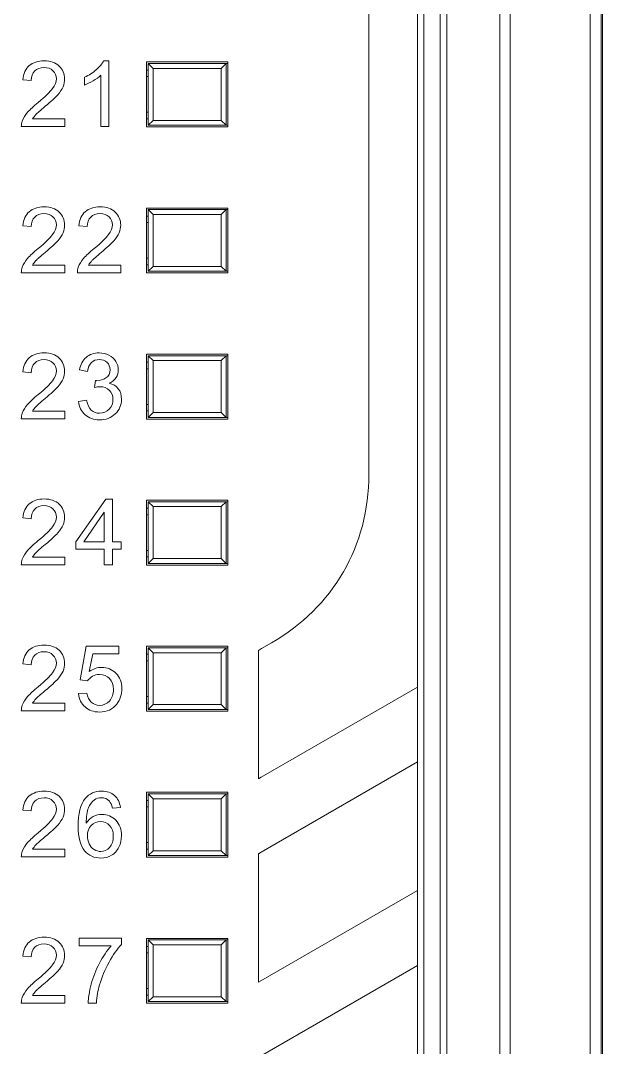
# Model space of a CAD drawing. Header units: millimetres. Extents: x 33157 to 59611, y -29750 to 1750.
# Drawn here: x 53385.3 to 53403.23, y -3985.27 to -3953.63 of the extents above; entities that cross this region are included whole.
import ezdxf

# ---------------------------------------------------------------- set-up
doc = ezdxf.new("R2010")
doc.units = ezdxf.units.MM
doc.layers.get('0').update_dxf_attribs({"lineweight": 18})

msp = doc.modelspace()

# ---------------------------------------------------------------- linework, layer by layer
at = {"lineweight": 9}
for p, q in [((53403.234, -3917.66), (53403.234, -4016.16)), ((53402.855, -3918.324), (53402.855, -4015.496)), ((53403.197, -3918.324), (53403.197, -4015.496)), ((53400.072, -3922.641), (53400.072, -4011.179)), ((53400.388, -3922.641), (53400.388, -4011.179)), ((53397.534, -3922.91), (53397.534, -4010.91)), ((53397.734, -3922.91), (53397.734, -4010.91)), ((53398.234, -3922.91), (53398.234, -4010.91)), ((53398.434, -3922.91), (53398.434, -4010.91)), ((53389.184, -3954.91), (53389.184, -3956.91)), ((53389.234, -3954.96), (53389.234, -3956.86)), ((53391.634, -3954.96), (53391.634, -3956.86)), ((53391.684, -3954.91), (53391.684, -3956.91)), ((53389.384, -3955.11), (53389.384, -3956.71)), ((53391.484, -3955.11), (53391.484, -3956.71)), ((53389.184, -3959.41), (53389.184, -3961.41)), ((53389.234, -3959.46), (53389.234, -3961.36)), ((53391.634, -3959.46), (53391.634, -3961.36)), ((53391.684, -3959.41), (53391.684, -3961.41)), ((53389.384, -3959.61), (53389.384, -3961.21)), ((53391.484, -3959.61), (53391.484, -3961.21)), ((53389.184, -3963.91), (53389.184, -3965.91)), ((53391.684, -3963.91), (53391.684, -3965.91)), ((53389.234, -3963.96), (53389.234, -3965.86)), ((53389.384, -3964.11), (53389.384, -3965.71)), ((53391.484, -3964.11), (53391.484, -3965.71)), ((53391.634, -3963.96), (53391.634, -3965.86)), ((53389.184, -3968.41), (53389.184, -3970.41)), ((53389.234, -3968.46), (53389.234, -3970.36)), ((53389.384, -3968.61), (53389.384, -3970.21)), ((53391.484, -3968.61), (53391.484, -3970.21)), ((53391.634, -3968.46), (53391.634, -3970.36)), ((53391.684, -3968.41), (53391.684, -3970.41)), ((53389.184, -3972.91), (53389.184, -3974.91)), ((53389.234, -3972.96), (53389.234, -3974.86)), ((53391.634, -3972.96), (53391.634, -3974.86)), ((53391.684, -3972.91), (53391.684, -3974.91)), ((53389.384, -3973.11), (53389.384, -3974.71)), ((53391.484, -3973.11), (53391.484, -3974.71)), ((53389.184, -3977.41), (53389.184, -3979.41)), ((53389.234, -3977.46), (53389.234, -3979.36)), ((53391.634, -3977.46), (53391.634, -3979.36)), ((53391.684, -3977.41), (53391.684, -3979.41)), ((53389.384, -3977.61), (53389.384, -3979.21)), ((53391.484, -3977.61), (53391.484, -3979.21)), ((53389.184, -3981.91), (53389.184, -3983.91)), ((53391.684, -3981.91), (53391.684, -3983.91)), ((53389.234, -3981.96), (53389.234, -3983.86)), ((53389.384, -3982.11), (53389.384, -3983.71)), ((53391.484, -3982.11), (53391.484, -3983.71)), ((53391.634, -3981.96), (53391.634, -3983.86))]:
    msp.add_line(p, q, dxfattribs=at)
for points, knots in [([(53396.035, -3922.61), (53396.035, -3922.61), (53397.234, -3922.61), (53397.234, -3922.61), (53397.4, -3922.61), (53397.535, -3922.745), (53397.535, -3922.91), (53397.535, -3922.91), (53397.535, -3974.167), (53397.535, -3974.167), (53397.535, -3974.167), (53392.718, -3976.948), (53392.718, -3976.948), (53392.718, -3976.948), (53392.634, -3976.996), (53392.634, -3976.996), (53392.634, -3976.996), (53392.634, -3973.039), (53392.634, -3973.039), (53392.634, -3973.039), (53392.727, -3972.985), (53392.727, -3972.985), (53392.727, -3972.985), (53393.035, -3972.808), (53393.035, -3972.808), (53394.942, -3971.706), (53396.035, -3969.815), (53396.035, -3967.612), (53396.035, -3967.612), (53396.035, -3922.61), (53396.035, -3922.61)], [0, 0, 0, 0, 141721.022876, 141721.022876, 141721.022876, 283442.045753, 283442.045753, 283442.045753, 425163.068629, 425163.068629, 425163.068629, 566884.091505, 566884.091505, 566884.091505, 708605.114382, 708605.114382, 708605.114382, 850326.137258, 850326.137258, 850326.137258, 992047.160134, 992047.160134, 992047.160134, 1133768.183011, 1133768.183011, 1133768.183011, 1275489.205887, 1275489.205887, 1275489.205887, 1417210.228763, 1417210.228763, 1417210.228763, 1417210.228763]), ([(53386.663, -3956.666), (53386.663, -3956.666), (53386.663, -3956.903), (53386.663, -3956.903), (53386.663, -3956.903), (53385.325, -3956.903), (53385.325, -3956.903), (53385.324, -3956.843), (53385.333, -3956.786), (53385.355, -3956.73), (53385.389, -3956.639), (53385.444, -3956.55), (53385.52, -3956.462), (53385.595, -3956.374), (53385.704, -3956.272), (53385.844, -3956.157), (53386.063, -3955.977), (53386.212, -3955.834), (53386.289, -3955.729), (53386.367, -3955.623), (53386.406, -3955.524), (53386.406, -3955.43), (53386.406, -3955.331), (53386.371, -3955.249), (53386.301, -3955.181), (53386.23, -3955.114), (53386.138, -3955.08), (53386.024, -3955.08), (53385.905, -3955.08), (53385.809, -3955.115), (53385.737, -3955.187), (53385.665, -3955.258), (53385.628, -3955.357), (53385.627, -3955.483), (53385.627, -3955.483), (53385.373, -3955.458), (53385.373, -3955.458), (53385.391, -3955.268), (53385.457, -3955.123), (53385.571, -3955.023), (53385.685, -3954.924), (53385.838, -3954.874), (53386.03, -3954.874), (53386.224, -3954.874), (53386.378, -3954.927), (53386.491, -3955.035), (53386.604, -3955.143), (53386.66, -3955.276), (53386.66, -3955.435), (53386.66, -3955.516), (53386.644, -3955.596), (53386.611, -3955.674), (53386.578, -3955.752), (53386.523, -3955.835), (53386.446, -3955.921), (53386.369, -3956.007), (53386.241, -3956.126), (53386.063, -3956.277), (53385.914, -3956.402), (53385.818, -3956.487), (53385.776, -3956.531), (53385.734, -3956.576), (53385.699, -3956.621), (53385.671, -3956.666), (53385.671, -3956.666), (53386.663, -3956.666), (53386.663, -3956.666)], [0, 0, 0, 0, 137462.571006, 137462.571006, 137462.571006, 274925.142011, 274925.142011, 274925.142011, 412387.713017, 412387.713017, 412387.713017, 549850.284023, 549850.284023, 549850.284023, 687312.855029, 687312.855029, 687312.855029, 824775.426034, 824775.426034, 824775.426034, 962237.99704, 962237.99704, 962237.99704, 1099700.568046, 1099700.568046, 1099700.568046, 1237163.139051, 1237163.139051, 1237163.139051, 1374625.710057, 1374625.710057, 1374625.710057, 1512088.281063, 1512088.281063, 1512088.281063, 1649550.852068, 1649550.852068, 1649550.852068, 1787013.423074, 1787013.423074, 1787013.423074, 1924475.99408, 1924475.99408, 1924475.99408, 2061938.565086, 2061938.565086, 2061938.565086, 2199401.136091, 2199401.136091, 2199401.136091, 2336863.707097, 2336863.707097, 2336863.707097, 2474326.278103, 2474326.278103, 2474326.278103, 2611788.849108, 2611788.849108, 2611788.849108, 2749251.420114, 2749251.420114, 2749251.420114, 2886713.99112, 2886713.99112, 2886713.99112, 3024176.562125, 3024176.562125, 3024176.562125, 3024176.562125]), ([(53388.02, -3956.903), (53388.02, -3956.903), (53387.772, -3956.903), (53387.772, -3956.903), (53387.772, -3956.903), (53387.772, -3955.321), (53387.772, -3955.321), (53387.712, -3955.379), (53387.633, -3955.436), (53387.536, -3955.493), (53387.439, -3955.55), (53387.352, -3955.592), (53387.275, -3955.621), (53387.275, -3955.621), (53387.275, -3955.381), (53387.275, -3955.381), (53387.414, -3955.316), (53387.535, -3955.237), (53387.639, -3955.144), (53387.743, -3955.051), (53387.817, -3954.961), (53387.86, -3954.874), (53387.86, -3954.874), (53388.02, -3954.874), (53388.02, -3954.874), (53388.02, -3954.874), (53388.02, -3956.903), (53388.02, -3956.903)], [0, 0, 0, 0, 142394.348197, 142394.348197, 142394.348197, 284788.696395, 284788.696395, 284788.696395, 427183.044592, 427183.044592, 427183.044592, 569577.392789, 569577.392789, 569577.392789, 711971.740987, 711971.740987, 711971.740987, 854366.089184, 854366.089184, 854366.089184, 996760.437381, 996760.437381, 996760.437381, 1139154.785579, 1139154.785579, 1139154.785579, 1281549.133776, 1281549.133776, 1281549.133776, 1281549.133776]), ([(53386.663, -3961.166), (53386.663, -3961.166), (53386.663, -3961.403), (53386.663, -3961.403), (53386.663, -3961.403), (53385.325, -3961.403), (53385.325, -3961.403), (53385.324, -3961.343), (53385.333, -3961.286), (53385.355, -3961.23), (53385.389, -3961.139), (53385.444, -3961.05), (53385.52, -3960.962), (53385.595, -3960.874), (53385.704, -3960.772), (53385.844, -3960.657), (53386.063, -3960.477), (53386.212, -3960.334), (53386.289, -3960.229), (53386.367, -3960.123), (53386.406, -3960.024), (53386.406, -3959.93), (53386.406, -3959.831), (53386.371, -3959.749), (53386.301, -3959.681), (53386.23, -3959.614), (53386.138, -3959.58), (53386.024, -3959.58), (53385.905, -3959.58), (53385.809, -3959.615), (53385.737, -3959.687), (53385.665, -3959.758), (53385.628, -3959.857), (53385.627, -3959.983), (53385.627, -3959.983), (53385.373, -3959.958), (53385.373, -3959.958), (53385.391, -3959.768), (53385.457, -3959.623), (53385.571, -3959.523), (53385.685, -3959.424), (53385.838, -3959.374), (53386.03, -3959.374), (53386.224, -3959.374), (53386.378, -3959.427), (53386.491, -3959.535), (53386.604, -3959.643), (53386.66, -3959.776), (53386.66, -3959.935), (53386.66, -3960.016), (53386.644, -3960.096), (53386.611, -3960.174), (53386.578, -3960.252), (53386.523, -3960.335), (53386.446, -3960.421), (53386.369, -3960.507), (53386.241, -3960.626), (53386.063, -3960.777), (53385.914, -3960.902), (53385.818, -3960.987), (53385.776, -3961.031), (53385.734, -3961.076), (53385.699, -3961.121), (53385.671, -3961.166), (53385.671, -3961.166), (53386.663, -3961.166), (53386.663, -3961.166)], [0, 0, 0, 0, 137468.701951, 137468.701951, 137468.701951, 274937.403902, 274937.403902, 274937.403902, 412406.105853, 412406.105853, 412406.105853, 549874.807804, 549874.807804, 549874.807804, 687343.509755, 687343.509755, 687343.509755, 824812.211706, 824812.211706, 824812.211706, 962280.913657, 962280.913657, 962280.913657, 1099749.615608, 1099749.615608, 1099749.615608, 1237218.317559, 1237218.317559, 1237218.317559, 1374687.01951, 1374687.01951, 1374687.01951, 1512155.721461, 1512155.721461, 1512155.721461, 1649624.423412, 1649624.423412, 1649624.423412, 1787093.125363, 1787093.125363, 1787093.125363, 1924561.827314, 1924561.827314, 1924561.827314, 2062030.529265, 2062030.529265, 2062030.529265, 2199499.231216, 2199499.231216, 2199499.231216, 2336967.933167, 2336967.933167, 2336967.933167, 2474436.635118, 2474436.635118, 2474436.635118, 2611905.337068, 2611905.337068, 2611905.337068, 2749374.039019, 2749374.039019, 2749374.039019, 2886842.74097, 2886842.74097, 2886842.74097, 3024311.442921, 3024311.442921, 3024311.442921, 3024311.442921]), ([(53388.39, -3961.166), (53388.39, -3961.166), (53388.39, -3961.403), (53388.39, -3961.403), (53388.39, -3961.403), (53387.052, -3961.403), (53387.052, -3961.403), (53387.05, -3961.343), (53387.06, -3961.286), (53387.081, -3961.23), (53387.115, -3961.139), (53387.17, -3961.05), (53387.246, -3960.962), (53387.322, -3960.874), (53387.43, -3960.772), (53387.571, -3960.657), (53387.789, -3960.477), (53387.938, -3960.334), (53388.016, -3960.229), (53388.094, -3960.123), (53388.133, -3960.024), (53388.133, -3959.93), (53388.133, -3959.831), (53388.098, -3959.749), (53388.027, -3959.681), (53387.956, -3959.614), (53387.864, -3959.58), (53387.751, -3959.58), (53387.631, -3959.58), (53387.535, -3959.615), (53387.463, -3959.687), (53387.391, -3959.758), (53387.355, -3959.857), (53387.354, -3959.983), (53387.354, -3959.983), (53387.1, -3959.958), (53387.1, -3959.958), (53387.117, -3959.768), (53387.183, -3959.623), (53387.297, -3959.523), (53387.411, -3959.424), (53387.564, -3959.374), (53387.757, -3959.374), (53387.95, -3959.374), (53388.104, -3959.427), (53388.217, -3959.535), (53388.33, -3959.643), (53388.387, -3959.776), (53388.387, -3959.935), (53388.387, -3960.016), (53388.37, -3960.096), (53388.337, -3960.174), (53388.304, -3960.252), (53388.249, -3960.335), (53388.172, -3960.421), (53388.095, -3960.507), (53387.968, -3960.626), (53387.79, -3960.777), (53387.641, -3960.902), (53387.545, -3960.987), (53387.503, -3961.031), (53387.46, -3961.076), (53387.425, -3961.121), (53387.398, -3961.166), (53387.398, -3961.166), (53388.39, -3961.166), (53388.39, -3961.166)], [0, 0, 0, 0, 137472.973079, 137472.973079, 137472.973079, 274945.946159, 274945.946159, 274945.946159, 412418.919238, 412418.919238, 412418.919238, 549891.892317, 549891.892317, 549891.892317, 687364.865397, 687364.865397, 687364.865397, 824837.838476, 824837.838476, 824837.838476, 962310.811555, 962310.811555, 962310.811555, 1099783.784634, 1099783.784634, 1099783.784634, 1237256.757714, 1237256.757714, 1237256.757714, 1374729.730793, 1374729.730793, 1374729.730793, 1512202.703872, 1512202.703872, 1512202.703872, 1649675.676952, 1649675.676952, 1649675.676952, 1787148.650031, 1787148.650031, 1787148.650031, 1924621.62311, 1924621.62311, 1924621.62311, 2062094.59619, 2062094.59619, 2062094.59619, 2199567.569269, 2199567.569269, 2199567.569269, 2337040.542348, 2337040.542348, 2337040.542348, 2474513.515427, 2474513.515427, 2474513.515427, 2611986.488507, 2611986.488507, 2611986.488507, 2749459.461586, 2749459.461586, 2749459.461586, 2886932.434665, 2886932.434665, 2886932.434665, 3024405.407745, 3024405.407745, 3024405.407745, 3024405.407745]), ([(53386.663, -3965.666), (53386.663, -3965.666), (53386.663, -3965.903), (53386.663, -3965.903), (53386.663, -3965.903), (53385.325, -3965.903), (53385.325, -3965.903), (53385.324, -3965.843), (53385.333, -3965.786), (53385.355, -3965.73), (53385.389, -3965.639), (53385.444, -3965.55), (53385.52, -3965.462), (53385.595, -3965.374), (53385.704, -3965.272), (53385.844, -3965.157), (53386.063, -3964.977), (53386.212, -3964.834), (53386.289, -3964.729), (53386.367, -3964.623), (53386.406, -3964.524), (53386.406, -3964.43), (53386.406, -3964.331), (53386.371, -3964.249), (53386.301, -3964.181), (53386.23, -3964.114), (53386.138, -3964.08), (53386.024, -3964.08), (53385.905, -3964.08), (53385.809, -3964.115), (53385.737, -3964.187), (53385.665, -3964.258), (53385.628, -3964.357), (53385.627, -3964.483), (53385.627, -3964.483), (53385.373, -3964.458), (53385.373, -3964.458), (53385.391, -3964.268), (53385.457, -3964.123), (53385.571, -3964.023), (53385.685, -3963.924), (53385.838, -3963.874), (53386.03, -3963.874), (53386.224, -3963.874), (53386.378, -3963.927), (53386.491, -3964.035), (53386.604, -3964.143), (53386.66, -3964.276), (53386.66, -3964.435), (53386.66, -3964.516), (53386.644, -3964.596), (53386.611, -3964.674), (53386.578, -3964.752), (53386.523, -3964.835), (53386.446, -3964.921), (53386.369, -3965.007), (53386.241, -3965.126), (53386.063, -3965.277), (53385.914, -3965.402), (53385.818, -3965.487), (53385.776, -3965.531), (53385.734, -3965.576), (53385.699, -3965.621), (53385.671, -3965.666), (53385.671, -3965.666), (53386.663, -3965.666), (53386.663, -3965.666)], [0, 0, 0, 0, 137474.833492, 137474.833492, 137474.833492, 274949.666984, 274949.666984, 274949.666984, 412424.500476, 412424.500476, 412424.500476, 549899.333968, 549899.333968, 549899.333968, 687374.167459, 687374.167459, 687374.167459, 824849.000951, 824849.000951, 824849.000951, 962323.834443, 962323.834443, 962323.834443, 1099798.667935, 1099798.667935, 1099798.667935, 1237273.501427, 1237273.501427, 1237273.501427, 1374748.334919, 1374748.334919, 1374748.334919, 1512223.168411, 1512223.168411, 1512223.168411, 1649698.001903, 1649698.001903, 1649698.001903, 1787172.835395, 1787172.835395, 1787172.835395, 1924647.668886, 1924647.668886, 1924647.668886, 2062122.502378, 2062122.502378, 2062122.502378, 2199597.33587, 2199597.33587, 2199597.33587, 2337072.169362, 2337072.169362, 2337072.169362, 2474547.002854, 2474547.002854, 2474547.002854, 2612021.836346, 2612021.836346, 2612021.836346, 2749496.669838, 2749496.669838, 2749496.669838, 2886971.50333, 2886971.50333, 2886971.50333, 3024446.336822, 3024446.336822, 3024446.336822, 3024446.336822]), ([(53387.089, -3965.367), (53387.089, -3965.367), (53387.337, -3965.333), (53387.337, -3965.333), (53387.366, -3965.474), (53387.414, -3965.575), (53387.482, -3965.638), (53387.55, -3965.7), (53387.634, -3965.731), (53387.733, -3965.731), (53387.851, -3965.731), (53387.95, -3965.69), (53388.03, -3965.609), (53388.11, -3965.528), (53388.15, -3965.428), (53388.15, -3965.309), (53388.15, -3965.195), (53388.113, -3965.101), (53388.038, -3965.027), (53387.963, -3964.953), (53387.869, -3964.916), (53387.754, -3964.916), (53387.707, -3964.916), (53387.648, -3964.925), (53387.578, -3964.943), (53387.578, -3964.943), (53387.606, -3964.726), (53387.606, -3964.726), (53387.622, -3964.728), (53387.636, -3964.729), (53387.646, -3964.729), (53387.752, -3964.729), (53387.847, -3964.701), (53387.932, -3964.646), (53388.017, -3964.591), (53388.059, -3964.506), (53388.059, -3964.392), (53388.059, -3964.301), (53388.028, -3964.226), (53387.967, -3964.166), (53387.905, -3964.107), (53387.826, -3964.077), (53387.728, -3964.077), (53387.631, -3964.077), (53387.551, -3964.107), (53387.487, -3964.169), (53387.422, -3964.23), (53387.381, -3964.321), (53387.362, -3964.444), (53387.362, -3964.444), (53387.114, -3964.399), (53387.114, -3964.399), (53387.145, -3964.232), (53387.213, -3964.103), (53387.321, -3964.011), (53387.428, -3963.919), (53387.562, -3963.874), (53387.722, -3963.874), (53387.832, -3963.874), (53387.934, -3963.897), (53388.026, -3963.945), (53388.12, -3963.992), (53388.191, -3964.056), (53388.24, -3964.138), (53388.289, -3964.219), (53388.313, -3964.306), (53388.313, -3964.398), (53388.313, -3964.485), (53388.29, -3964.564), (53388.243, -3964.635), (53388.196, -3964.707), (53388.127, -3964.764), (53388.035, -3964.806), (53388.154, -3964.833), (53388.247, -3964.891), (53388.313, -3964.978), (53388.379, -3965.064), (53388.412, -3965.173), (53388.412, -3965.304), (53388.412, -3965.48), (53388.348, -3965.63), (53388.219, -3965.753), (53388.09, -3965.876), (53387.928, -3965.937), (53387.731, -3965.937), (53387.554, -3965.937), (53387.407, -3965.884), (53387.289, -3965.778), (53387.172, -3965.672), (53387.105, -3965.535), (53387.089, -3965.367)], [0, 0, 0, 0, 136528.899138, 136528.899138, 136528.899138, 273057.798276, 273057.798276, 273057.798276, 409586.697413, 409586.697413, 409586.697413, 546115.596551, 546115.596551, 546115.596551, 682644.495689, 682644.495689, 682644.495689, 819173.394827, 819173.394827, 819173.394827, 955702.293964, 955702.293964, 955702.293964, 1092231.193102, 1092231.193102, 1092231.193102, 1228760.09224, 1228760.09224, 1228760.09224, 1365288.991378, 1365288.991378, 1365288.991378, 1501817.890516, 1501817.890516, 1501817.890516, 1638346.789653, 1638346.789653, 1638346.789653, 1774875.688791, 1774875.688791, 1774875.688791, 1911404.587929, 1911404.587929, 1911404.587929, 2047933.487067, 2047933.487067, 2047933.487067, 2184462.386204, 2184462.386204, 2184462.386204, 2320991.285342, 2320991.285342, 2320991.285342, 2457520.18448, 2457520.18448, 2457520.18448, 2594049.083618, 2594049.083618, 2594049.083618, 2730577.982756, 2730577.982756, 2730577.982756, 2867106.881893, 2867106.881893, 2867106.881893, 3003635.781031, 3003635.781031, 3003635.781031, 3140164.680169, 3140164.680169, 3140164.680169, 3276693.579307, 3276693.579307, 3276693.579307, 3413222.478445, 3413222.478445, 3413222.478445, 3549751.377582, 3549751.377582, 3549751.377582, 3686280.27672, 3686280.27672, 3686280.27672, 3822809.175858, 3822809.175858, 3822809.175858, 3959338.074996, 3959338.074996, 3959338.074996, 4095866.974133, 4095866.974133, 4095866.974133, 4095866.974133]), ([(53387.882, -3970.403), (53387.882, -3970.403), (53387.882, -3969.92), (53387.882, -3969.92), (53387.882, -3969.92), (53387.004, -3969.92), (53387.004, -3969.92), (53387.004, -3969.92), (53387.004, -3969.692), (53387.004, -3969.692), (53387.004, -3969.692), (53387.927, -3968.382), (53387.927, -3968.382), (53387.927, -3968.382), (53388.13, -3968.382), (53388.13, -3968.382), (53388.13, -3968.382), (53388.13, -3969.692), (53388.13, -3969.692), (53388.13, -3969.692), (53388.404, -3969.692), (53388.404, -3969.692), (53388.404, -3969.692), (53388.404, -3969.92), (53388.404, -3969.92), (53388.404, -3969.92), (53388.13, -3969.92), (53388.13, -3969.92), (53388.13, -3969.92), (53388.13, -3970.403), (53388.13, -3970.403), (53388.13, -3970.403), (53387.882, -3970.403), (53387.882, -3970.403)], [0, 0, 0, 0, 140868.473907, 140868.473907, 140868.473907, 281736.947815, 281736.947815, 281736.947815, 422605.421722, 422605.421722, 422605.421722, 563473.89563, 563473.89563, 563473.89563, 704342.369537, 704342.369537, 704342.369537, 845210.843445, 845210.843445, 845210.843445, 986079.317352, 986079.317352, 986079.317352, 1126947.79126, 1126947.79126, 1126947.79126, 1267816.265167, 1267816.265167, 1267816.265167, 1408684.739075, 1408684.739075, 1408684.739075, 1549553.212982, 1549553.212982, 1549553.212982, 1549553.212982]), ([(53386.663, -3970.166), (53386.663, -3970.166), (53386.663, -3970.403), (53386.663, -3970.403), (53386.663, -3970.403), (53385.325, -3970.403), (53385.325, -3970.403), (53385.324, -3970.343), (53385.333, -3970.286), (53385.355, -3970.23), (53385.389, -3970.139), (53385.444, -3970.05), (53385.52, -3969.962), (53385.595, -3969.874), (53385.704, -3969.772), (53385.844, -3969.657), (53386.063, -3969.477), (53386.212, -3969.334), (53386.289, -3969.229), (53386.367, -3969.123), (53386.406, -3969.024), (53386.406, -3968.93), (53386.406, -3968.831), (53386.371, -3968.749), (53386.301, -3968.681), (53386.23, -3968.614), (53386.138, -3968.58), (53386.024, -3968.58), (53385.905, -3968.58), (53385.809, -3968.615), (53385.737, -3968.687), (53385.665, -3968.758), (53385.628, -3968.857), (53385.627, -3968.983), (53385.627, -3968.983), (53385.373, -3968.958), (53385.373, -3968.958), (53385.391, -3968.768), (53385.457, -3968.623), (53385.571, -3968.523), (53385.685, -3968.424), (53385.838, -3968.374), (53386.03, -3968.374), (53386.224, -3968.374), (53386.378, -3968.427), (53386.491, -3968.535), (53386.604, -3968.643), (53386.66, -3968.776), (53386.66, -3968.935), (53386.66, -3969.016), (53386.644, -3969.096), (53386.611, -3969.174), (53386.578, -3969.252), (53386.523, -3969.335), (53386.446, -3969.421), (53386.369, -3969.507), (53386.241, -3969.626), (53386.063, -3969.777), (53385.914, -3969.902), (53385.818, -3969.987), (53385.776, -3970.031), (53385.734, -3970.076), (53385.699, -3970.121), (53385.671, -3970.166), (53385.671, -3970.166), (53386.663, -3970.166), (53386.663, -3970.166)], [0, 0, 0, 0, 137480.965628, 137480.965628, 137480.965628, 274961.931257, 274961.931257, 274961.931257, 412442.896885, 412442.896885, 412442.896885, 549923.862514, 549923.862514, 549923.862514, 687404.828142, 687404.828142, 687404.828142, 824885.79377, 824885.79377, 824885.79377, 962366.759399, 962366.759399, 962366.759399, 1099847.725027, 1099847.725027, 1099847.725027, 1237328.690655, 1237328.690655, 1237328.690655, 1374809.656284, 1374809.656284, 1374809.656284, 1512290.621912, 1512290.621912, 1512290.621912, 1649771.587541, 1649771.587541, 1649771.587541, 1787252.553169, 1787252.553169, 1787252.553169, 1924733.518797, 1924733.518797, 1924733.518797, 2062214.484426, 2062214.484426, 2062214.484426, 2199695.450054, 2199695.450054, 2199695.450054, 2337176.415682, 2337176.415682, 2337176.415682, 2474657.381311, 2474657.381311, 2474657.381311, 2612138.346939, 2612138.346939, 2612138.346939, 2749619.312568, 2749619.312568, 2749619.312568, 2887100.278196, 2887100.278196, 2887100.278196, 3024581.243824, 3024581.243824, 3024581.243824, 3024581.243824]), ([(53387.882, -3969.692), (53387.882, -3969.692), (53387.882, -3968.782), (53387.882, -3968.782), (53387.882, -3968.782), (53387.248, -3969.692), (53387.248, -3969.692), (53387.248, -3969.692), (53387.882, -3969.692), (53387.882, -3969.692)], [0, 0, 0, 0, 159397.77241, 159397.77241, 159397.77241, 318795.544821, 318795.544821, 318795.544821, 478193.317231, 478193.317231, 478193.317231, 478193.317231]), ([(53386.663, -3974.666), (53386.663, -3974.666), (53386.663, -3974.903), (53386.663, -3974.903), (53386.663, -3974.903), (53385.325, -3974.903), (53385.325, -3974.903), (53385.324, -3974.843), (53385.333, -3974.786), (53385.355, -3974.73), (53385.389, -3974.639), (53385.444, -3974.55), (53385.52, -3974.462), (53385.595, -3974.374), (53385.704, -3974.272), (53385.844, -3974.157), (53386.063, -3973.977), (53386.212, -3973.834), (53386.289, -3973.729), (53386.367, -3973.623), (53386.406, -3973.524), (53386.406, -3973.43), (53386.406, -3973.331), (53386.371, -3973.249), (53386.301, -3973.181), (53386.23, -3973.114), (53386.138, -3973.08), (53386.024, -3973.08), (53385.905, -3973.08), (53385.809, -3973.115), (53385.737, -3973.187), (53385.665, -3973.258), (53385.628, -3973.357), (53385.627, -3973.483), (53385.627, -3973.483), (53385.373, -3973.458), (53385.373, -3973.458), (53385.391, -3973.268), (53385.457, -3973.123), (53385.571, -3973.023), (53385.685, -3972.924), (53385.838, -3972.874), (53386.03, -3972.874), (53386.224, -3972.874), (53386.378, -3972.927), (53386.491, -3973.035), (53386.604, -3973.143), (53386.66, -3973.276), (53386.66, -3973.435), (53386.66, -3973.516), (53386.644, -3973.596), (53386.611, -3973.674), (53386.578, -3973.752), (53386.523, -3973.835), (53386.446, -3973.921), (53386.369, -3974.007), (53386.241, -3974.126), (53386.063, -3974.277), (53385.914, -3974.402), (53385.818, -3974.487), (53385.776, -3974.531), (53385.734, -3974.576), (53385.699, -3974.621), (53385.671, -3974.666), (53385.671, -3974.666), (53386.663, -3974.666), (53386.663, -3974.666)], [0, 0, 0, 0, 137487.09836, 137487.09836, 137487.09836, 274974.196721, 274974.196721, 274974.196721, 412461.295081, 412461.295081, 412461.295081, 549948.393441, 549948.393441, 549948.393441, 687435.491802, 687435.491802, 687435.491802, 824922.590162, 824922.590162, 824922.590162, 962409.688523, 962409.688523, 962409.688523, 1099896.786883, 1099896.786883, 1099896.786883, 1237383.885243, 1237383.885243, 1237383.885243, 1374870.983604, 1374870.983604, 1374870.983604, 1512358.081964, 1512358.081964, 1512358.081964, 1649845.180324, 1649845.180324, 1649845.180324, 1787332.278685, 1787332.278685, 1787332.278685, 1924819.377045, 1924819.377045, 1924819.377045, 2062306.475405, 2062306.475405, 2062306.475405, 2199793.573766, 2199793.573766, 2199793.573766, 2337280.672126, 2337280.672126, 2337280.672126, 2474767.770487, 2474767.770487, 2474767.770487, 2612254.868847, 2612254.868847, 2612254.868847, 2749741.967207, 2749741.967207, 2749741.967207, 2887229.065568, 2887229.065568, 2887229.065568, 3024716.163928, 3024716.163928, 3024716.163928, 3024716.163928]), ([(53387.089, -3974.372), (53387.089, -3974.372), (53387.348, -3974.353), (53387.348, -3974.353), (53387.368, -3974.479), (53387.412, -3974.574), (53387.482, -3974.638), (53387.551, -3974.702), (53387.637, -3974.734), (53387.737, -3974.734), (53387.858, -3974.734), (53387.959, -3974.688), (53388.041, -3974.599), (53388.123, -3974.508), (53388.164, -3974.389), (53388.164, -3974.24), (53388.164, -3974.099), (53388.125, -3973.987), (53388.046, -3973.905), (53387.968, -3973.823), (53387.864, -3973.782), (53387.734, -3973.782), (53387.654, -3973.782), (53387.582, -3973.801), (53387.518, -3973.837), (53387.455, -3973.874), (53387.405, -3973.922), (53387.368, -3973.98), (53387.368, -3973.98), (53387.134, -3973.946), (53387.134, -3973.946), (53387.134, -3973.946), (53387.328, -3972.908), (53387.328, -3972.908), (53387.328, -3972.908), (53388.33, -3972.908), (53388.33, -3972.908), (53388.33, -3972.908), (53388.33, -3973.145), (53388.33, -3973.145), (53388.33, -3973.145), (53387.526, -3973.145), (53387.526, -3973.145), (53387.526, -3973.145), (53387.419, -3973.69), (53387.419, -3973.69), (53387.54, -3973.605), (53387.667, -3973.562), (53387.799, -3973.562), (53387.975, -3973.562), (53388.124, -3973.623), (53388.245, -3973.746), (53388.366, -3973.868), (53388.426, -3974.025), (53388.426, -3974.217), (53388.426, -3974.4), (53388.373, -3974.558), (53388.267, -3974.691), (53388.138, -3974.855), (53387.961, -3974.937), (53387.737, -3974.937), (53387.553, -3974.937), (53387.404, -3974.885), (53387.288, -3974.782), (53387.171, -3974.679), (53387.105, -3974.543), (53387.089, -3974.372)], [0, 0, 0, 0, 137492.245905, 137492.245905, 137492.245905, 274984.491811, 274984.491811, 274984.491811, 412476.737716, 412476.737716, 412476.737716, 549968.983621, 549968.983621, 549968.983621, 687461.229526, 687461.229526, 687461.229526, 824953.475432, 824953.475432, 824953.475432, 962445.721337, 962445.721337, 962445.721337, 1099937.967242, 1099937.967242, 1099937.967242, 1237430.213147, 1237430.213147, 1237430.213147, 1374922.459053, 1374922.459053, 1374922.459053, 1512414.704958, 1512414.704958, 1512414.704958, 1649906.950863, 1649906.950863, 1649906.950863, 1787399.196769, 1787399.196769, 1787399.196769, 1924891.442674, 1924891.442674, 1924891.442674, 2062383.688579, 2062383.688579, 2062383.688579, 2199875.934484, 2199875.934484, 2199875.934484, 2337368.18039, 2337368.18039, 2337368.18039, 2474860.426295, 2474860.426295, 2474860.426295, 2612352.6722, 2612352.6722, 2612352.6722, 2749844.918106, 2749844.918106, 2749844.918106, 2887337.164011, 2887337.164011, 2887337.164011, 3024829.409916, 3024829.409916, 3024829.409916, 3024829.409916]), ([(53397.535, -3976.477), (53397.535, -3976.477), (53397.535, -3980.434), (53397.535, -3980.434), (53397.535, -3980.434), (53392.705, -3983.223), (53392.705, -3983.223), (53392.705, -3983.223), (53392.634, -3983.263), (53392.634, -3983.263), (53392.634, -3983.263), (53392.634, -3979.306), (53392.634, -3979.306), (53392.634, -3979.306), (53392.713, -3979.26), (53392.713, -3979.26), (53392.713, -3979.26), (53397.535, -3976.477), (53397.535, -3976.477)], [0, 0, 0, 0, 147023.027641, 147023.027641, 147023.027641, 294046.055282, 294046.055282, 294046.055282, 441069.082923, 441069.082923, 441069.082923, 588092.110564, 588092.110564, 588092.110564, 735115.138204, 735115.138204, 735115.138204, 882138.165845, 882138.165845, 882138.165845, 882138.165845]), ([(53386.663, -3979.166), (53386.663, -3979.166), (53386.663, -3979.403), (53386.663, -3979.403), (53386.663, -3979.403), (53385.325, -3979.403), (53385.325, -3979.403), (53385.324, -3979.343), (53385.333, -3979.286), (53385.355, -3979.23), (53385.389, -3979.139), (53385.444, -3979.05), (53385.52, -3978.962), (53385.595, -3978.874), (53385.704, -3978.772), (53385.844, -3978.657), (53386.063, -3978.477), (53386.212, -3978.334), (53386.289, -3978.229), (53386.367, -3978.123), (53386.406, -3978.024), (53386.406, -3977.93), (53386.406, -3977.831), (53386.371, -3977.749), (53386.301, -3977.681), (53386.23, -3977.614), (53386.138, -3977.58), (53386.024, -3977.58), (53385.905, -3977.58), (53385.809, -3977.615), (53385.737, -3977.687), (53385.665, -3977.758), (53385.628, -3977.857), (53385.627, -3977.983), (53385.627, -3977.983), (53385.373, -3977.958), (53385.373, -3977.958), (53385.391, -3977.768), (53385.457, -3977.623), (53385.571, -3977.523), (53385.685, -3977.424), (53385.838, -3977.374), (53386.03, -3977.374), (53386.224, -3977.374), (53386.378, -3977.427), (53386.491, -3977.535), (53386.604, -3977.643), (53386.66, -3977.776), (53386.66, -3977.935), (53386.66, -3978.016), (53386.644, -3978.096), (53386.611, -3978.174), (53386.578, -3978.252), (53386.523, -3978.335), (53386.446, -3978.421), (53386.369, -3978.507), (53386.241, -3978.626), (53386.063, -3978.777), (53385.914, -3978.902), (53385.818, -3978.987), (53385.776, -3979.031), (53385.734, -3979.076), (53385.699, -3979.121), (53385.671, -3979.166), (53385.671, -3979.166), (53386.663, -3979.166), (53386.663, -3979.166)], [0, 0, 0, 0, 137493.231688, 137493.231688, 137493.231688, 274986.463376, 274986.463376, 274986.463376, 412479.695063, 412479.695063, 412479.695063, 549972.926751, 549972.926751, 549972.926751, 687466.158439, 687466.158439, 687466.158439, 824959.390127, 824959.390127, 824959.390127, 962452.621814, 962452.621814, 962452.621814, 1099945.853502, 1099945.853502, 1099945.853502, 1237439.08519, 1237439.08519, 1237439.08519, 1374932.316878, 1374932.316878, 1374932.316878, 1512425.548565, 1512425.548565, 1512425.548565, 1649918.780253, 1649918.780253, 1649918.780253, 1787412.011941, 1787412.011941, 1787412.011941, 1924905.243629, 1924905.243629, 1924905.243629, 2062398.475317, 2062398.475317, 2062398.475317, 2199891.707004, 2199891.707004, 2199891.707004, 2337384.938692, 2337384.938692, 2337384.938692, 2474878.17038, 2474878.17038, 2474878.17038, 2612371.402068, 2612371.402068, 2612371.402068, 2749864.633755, 2749864.633755, 2749864.633755, 2887357.865443, 2887357.865443, 2887357.865443, 3024851.097131, 3024851.097131, 3024851.097131, 3024851.097131]), ([(53388.378, -3977.876), (53388.378, -3977.876), (53388.133, -3977.896), (53388.133, -3977.896), (53388.111, -3977.798), (53388.079, -3977.727), (53388.038, -3977.683), (53387.971, -3977.612), (53387.888, -3977.577), (53387.789, -3977.577), (53387.709, -3977.577), (53387.639, -3977.599), (53387.578, -3977.643), (53387.5, -3977.7), (53387.439, -3977.783), (53387.393, -3977.892), (53387.348, -3978.002), (53387.325, -3978.157), (53387.323, -3978.359), (53387.383, -3978.268), (53387.456, -3978.201), (53387.542, -3978.157), (53387.629, -3978.113), (53387.719, -3978.091), (53387.814, -3978.091), (53387.98, -3978.091), (53388.121, -3978.152), (53388.238, -3978.273), (53388.354, -3978.395), (53388.412, -3978.552), (53388.412, -3978.746), (53388.412, -3978.873), (53388.385, -3978.99), (53388.33, -3979.099), (53388.275, -3979.209), (53388.201, -3979.292), (53388.105, -3979.35), (53388.009, -3979.408), (53387.9, -3979.437), (53387.779, -3979.437), (53387.573, -3979.437), (53387.404, -3979.361), (53387.273, -3979.209), (53387.143, -3979.057), (53387.077, -3978.806), (53387.077, -3978.457), (53387.077, -3978.067), (53387.15, -3977.782), (53387.294, -3977.605), (53387.42, -3977.451), (53387.59, -3977.374), (53387.804, -3977.374), (53387.963, -3977.374), (53388.094, -3977.418), (53388.195, -3977.507), (53388.297, -3977.596), (53388.358, -3977.719), (53388.378, -3977.876)], [0, 0, 0, 0, 137955.642679, 137955.642679, 137955.642679, 275911.285359, 275911.285359, 275911.285359, 413866.928038, 413866.928038, 413866.928038, 551822.570717, 551822.570717, 551822.570717, 689778.213397, 689778.213397, 689778.213397, 827733.856076, 827733.856076, 827733.856076, 965689.498755, 965689.498755, 965689.498755, 1103645.141435, 1103645.141435, 1103645.141435, 1241600.784114, 1241600.784114, 1241600.784114, 1379556.426793, 1379556.426793, 1379556.426793, 1517512.069473, 1517512.069473, 1517512.069473, 1655467.712152, 1655467.712152, 1655467.712152, 1793423.354831, 1793423.354831, 1793423.354831, 1931378.997511, 1931378.997511, 1931378.997511, 2069334.64019, 2069334.64019, 2069334.64019, 2207290.282869, 2207290.282869, 2207290.282869, 2345245.925549, 2345245.925549, 2345245.925549, 2483201.568228, 2483201.568228, 2483201.568228, 2621157.210907, 2621157.210907, 2621157.210907, 2621157.210907]), ([(53387.362, -3978.748), (53387.362, -3978.834), (53387.381, -3978.916), (53387.417, -3978.994), (53387.453, -3979.072), (53387.504, -3979.131), (53387.568, -3979.172), (53387.633, -3979.213), (53387.702, -3979.234), (53387.775, -3979.234), (53387.881, -3979.234), (53387.971, -3979.191), (53388.046, -3979.107), (53388.121, -3979.022), (53388.158, -3978.907), (53388.158, -3978.762), (53388.158, -3978.622), (53388.121, -3978.512), (53388.047, -3978.432), (53387.973, -3978.351), (53387.879, -3978.311), (53387.765, -3978.311), (53387.653, -3978.311), (53387.558, -3978.351), (53387.479, -3978.432), (53387.401, -3978.512), (53387.362, -3978.617), (53387.362, -3978.748)], [0, 0, 0, 0, 142427.633418, 142427.633418, 142427.633418, 284855.266836, 284855.266836, 284855.266836, 427282.900253, 427282.900253, 427282.900253, 569710.533671, 569710.533671, 569710.533671, 712138.167089, 712138.167089, 712138.167089, 854565.800507, 854565.800507, 854565.800507, 996993.433924, 996993.433924, 996993.433924, 1139421.067342, 1139421.067342, 1139421.067342, 1281848.70076, 1281848.70076, 1281848.70076, 1281848.70076]), ([(53386.663, -3983.666), (53386.663, -3983.666), (53386.663, -3983.903), (53386.663, -3983.903), (53386.663, -3983.903), (53385.325, -3983.903), (53385.325, -3983.903), (53385.324, -3983.843), (53385.333, -3983.786), (53385.355, -3983.73), (53385.389, -3983.639), (53385.444, -3983.55), (53385.52, -3983.462), (53385.595, -3983.374), (53385.704, -3983.272), (53385.844, -3983.157), (53386.063, -3982.977), (53386.212, -3982.834), (53386.289, -3982.729), (53386.367, -3982.623), (53386.406, -3982.524), (53386.406, -3982.43), (53386.406, -3982.331), (53386.371, -3982.249), (53386.301, -3982.181), (53386.23, -3982.114), (53386.138, -3982.08), (53386.024, -3982.08), (53385.905, -3982.08), (53385.809, -3982.115), (53385.737, -3982.187), (53385.665, -3982.258), (53385.628, -3982.357), (53385.627, -3982.483), (53385.627, -3982.483), (53385.373, -3982.458), (53385.373, -3982.458), (53385.391, -3982.268), (53385.457, -3982.123), (53385.571, -3982.023), (53385.685, -3981.924), (53385.838, -3981.874), (53386.03, -3981.874), (53386.224, -3981.874), (53386.378, -3981.927), (53386.491, -3982.035), (53386.604, -3982.143), (53386.66, -3982.276), (53386.66, -3982.435), (53386.66, -3982.516), (53386.644, -3982.596), (53386.611, -3982.674), (53386.578, -3982.752), (53386.523, -3982.835), (53386.446, -3982.921), (53386.369, -3983.007), (53386.241, -3983.126), (53386.063, -3983.277), (53385.914, -3983.402), (53385.818, -3983.487), (53385.776, -3983.531), (53385.734, -3983.576), (53385.699, -3983.621), (53385.671, -3983.666), (53385.671, -3983.666), (53386.663, -3983.666), (53386.663, -3983.666)], [0, 0, 0, 0, 137499.365611, 137499.365611, 137499.365611, 274998.731221, 274998.731221, 274998.731221, 412498.096832, 412498.096832, 412498.096832, 549997.462442, 549997.462442, 549997.462442, 687496.828053, 687496.828053, 687496.828053, 824996.193663, 824996.193663, 824996.193663, 962495.559274, 962495.559274, 962495.559274, 1099994.924884, 1099994.924884, 1099994.924884, 1237494.290495, 1237494.290495, 1237494.290495, 1374993.656105, 1374993.656105, 1374993.656105, 1512493.021716, 1512493.021716, 1512493.021716, 1649992.387326, 1649992.387326, 1649992.387326, 1787491.752937, 1787491.752937, 1787491.752937, 1924991.118547, 1924991.118547, 1924991.118547, 2062490.484158, 2062490.484158, 2062490.484158, 2199989.849768, 2199989.849768, 2199989.849768, 2337489.215379, 2337489.215379, 2337489.215379, 2474988.580989, 2474988.580989, 2474988.580989, 2612487.9466, 2612487.9466, 2612487.9466, 2749987.312211, 2749987.312211, 2749987.312211, 2887486.677821, 2887486.677821, 2887486.677821, 3024986.043432, 3024986.043432, 3024986.043432, 3024986.043432]), ([(53387.103, -3982.145), (53387.103, -3982.145), (53387.103, -3981.908), (53387.103, -3981.908), (53387.103, -3981.908), (53388.409, -3981.908), (53388.409, -3981.908), (53388.409, -3981.908), (53388.409, -3982.099), (53388.409, -3982.099), (53388.281, -3982.236), (53388.153, -3982.418), (53388.027, -3982.646), (53387.9, -3982.873), (53387.803, -3983.107), (53387.734, -3983.347), (53387.685, -3983.516), (53387.653, -3983.702), (53387.639, -3983.903), (53387.639, -3983.903), (53387.385, -3983.903), (53387.385, -3983.903), (53387.388, -3983.744), (53387.419, -3983.551), (53387.479, -3983.326), (53387.538, -3983.1), (53387.623, -3982.883), (53387.735, -3982.674), (53387.846, -3982.464), (53387.965, -3982.288), (53388.09, -3982.145), (53388.09, -3982.145), (53387.103, -3982.145), (53387.103, -3982.145)], [0, 0, 0, 0, 140886.624495, 140886.624495, 140886.624495, 281773.248991, 281773.248991, 281773.248991, 422659.873486, 422659.873486, 422659.873486, 563546.497981, 563546.497981, 563546.497981, 704433.122476, 704433.122476, 704433.122476, 845319.746972, 845319.746972, 845319.746972, 986206.371467, 986206.371467, 986206.371467, 1127092.995962, 1127092.995962, 1127092.995962, 1267979.620458, 1267979.620458, 1267979.620458, 1408866.244953, 1408866.244953, 1408866.244953, 1549752.869448, 1549752.869448, 1549752.869448, 1549752.869448]), ([(53397.535, -3982.744), (53397.535, -3982.744), (53397.535, -3986.701), (53397.535, -3986.701), (53397.535, -3986.701), (53392.691, -3989.498), (53392.691, -3989.498), (53392.691, -3989.498), (53392.634, -3989.531), (53392.634, -3989.531), (53392.634, -3989.531), (53392.634, -3985.573), (53392.634, -3985.573), (53392.634, -3985.573), (53392.7, -3985.535), (53392.7, -3985.535), (53392.7, -3985.535), (53397.535, -3982.744), (53397.535, -3982.744)], [0, 0, 0, 0, 147032.154383, 147032.154383, 147032.154383, 294064.308767, 294064.308767, 294064.308767, 441096.46315, 441096.46315, 441096.46315, 588128.617533, 588128.617533, 588128.617533, 735160.771916, 735160.771916, 735160.771916, 882192.9263, 882192.9263, 882192.9263, 882192.9263])]:
    msp.add_open_spline(points, degree=3, knots=knots)
for points in [[(53391.684, -3954.91), (53391.684, -3954.91), (53389.184, -3954.91), (53389.184, -3954.91)], [(53389.234, -3954.96), (53389.234, -3954.96), (53391.684, -3954.96), (53391.684, -3954.96)], [(53389.234, -3954.96), (53389.234, -3954.96), (53389.384, -3955.11), (53389.384, -3955.11)], [(53391.634, -3954.96), (53391.634, -3954.96), (53391.484, -3955.11), (53391.484, -3955.11)], [(53389.234, -3955.16), (53389.234, -3955.16), (53389.184, -3955.16), (53389.184, -3955.16)], [(53389.234, -3955.36), (53389.234, -3955.36), (53389.184, -3955.36), (53389.184, -3955.36)], [(53391.484, -3955.11), (53391.484, -3955.11), (53389.384, -3955.11), (53389.384, -3955.11)], [(53389.184, -3956.46), (53389.184, -3956.46), (53389.234, -3956.46), (53389.234, -3956.46)], [(53389.184, -3956.91), (53389.184, -3956.91), (53391.684, -3956.91), (53391.684, -3956.91)], [(53389.184, -3956.66), (53389.184, -3956.66), (53389.234, -3956.66), (53389.234, -3956.66)], [(53389.234, -3956.86), (53389.234, -3956.86), (53391.684, -3956.86), (53391.684, -3956.86)], [(53389.234, -3956.86), (53389.234, -3956.86), (53389.384, -3956.71), (53389.384, -3956.71)], [(53389.384, -3956.71), (53389.384, -3956.71), (53391.484, -3956.71), (53391.484, -3956.71)], [(53391.634, -3956.86), (53391.634, -3956.86), (53391.484, -3956.71), (53391.484, -3956.71)], [(53391.684, -3959.41), (53391.684, -3959.41), (53389.184, -3959.41), (53389.184, -3959.41)], [(53389.234, -3959.46), (53389.234, -3959.46), (53391.684, -3959.46), (53391.684, -3959.46)], [(53389.234, -3959.46), (53389.234, -3959.46), (53389.384, -3959.61), (53389.384, -3959.61)], [(53391.634, -3959.46), (53391.634, -3959.46), (53391.484, -3959.61), (53391.484, -3959.61)], [(53389.234, -3959.66), (53389.234, -3959.66), (53389.184, -3959.66), (53389.184, -3959.66)], [(53391.484, -3959.61), (53391.484, -3959.61), (53389.384, -3959.61), (53389.384, -3959.61)], [(53389.234, -3959.86), (53389.234, -3959.86), (53389.184, -3959.86), (53389.184, -3959.86)], [(53389.184, -3960.96), (53389.184, -3960.96), (53389.234, -3960.96), (53389.234, -3960.96)], [(53389.184, -3961.16), (53389.184, -3961.16), (53389.234, -3961.16), (53389.234, -3961.16)], [(53389.234, -3961.36), (53389.234, -3961.36), (53391.684, -3961.36), (53391.684, -3961.36)], [(53389.234, -3961.36), (53389.234, -3961.36), (53389.384, -3961.21), (53389.384, -3961.21)], [(53389.384, -3961.21), (53389.384, -3961.21), (53391.484, -3961.21), (53391.484, -3961.21)], [(53391.634, -3961.36), (53391.634, -3961.36), (53391.484, -3961.21), (53391.484, -3961.21)], [(53389.184, -3961.41), (53389.184, -3961.41), (53391.684, -3961.41), (53391.684, -3961.41)], [(53391.684, -3963.91), (53391.684, -3963.91), (53389.184, -3963.91), (53389.184, -3963.91)], [(53389.234, -3964.16), (53389.234, -3964.16), (53389.184, -3964.16), (53389.184, -3964.16)], [(53389.234, -3963.96), (53389.234, -3963.96), (53391.684, -3963.96), (53391.684, -3963.96)], [(53389.234, -3963.96), (53389.234, -3963.96), (53389.384, -3964.11), (53389.384, -3964.11)], [(53391.484, -3964.11), (53391.484, -3964.11), (53389.384, -3964.11), (53389.384, -3964.11)], [(53391.634, -3963.96), (53391.634, -3963.96), (53391.484, -3964.11), (53391.484, -3964.11)], [(53389.234, -3964.36), (53389.234, -3964.36), (53389.184, -3964.36), (53389.184, -3964.36)], [(53389.184, -3965.46), (53389.184, -3965.46), (53389.234, -3965.46), (53389.234, -3965.46)], [(53389.184, -3965.66), (53389.184, -3965.66), (53389.234, -3965.66), (53389.234, -3965.66)], [(53389.234, -3965.86), (53389.234, -3965.86), (53389.384, -3965.71), (53389.384, -3965.71)], [(53389.384, -3965.71), (53389.384, -3965.71), (53391.484, -3965.71), (53391.484, -3965.71)], [(53391.634, -3965.86), (53391.634, -3965.86), (53391.484, -3965.71), (53391.484, -3965.71)], [(53389.184, -3965.91), (53389.184, -3965.91), (53391.684, -3965.91), (53391.684, -3965.91)], [(53389.234, -3965.86), (53389.234, -3965.86), (53391.684, -3965.86), (53391.684, -3965.86)], [(53391.684, -3968.41), (53391.684, -3968.41), (53389.184, -3968.41), (53389.184, -3968.41)], [(53389.234, -3968.66), (53389.234, -3968.66), (53389.184, -3968.66), (53389.184, -3968.66)], [(53389.234, -3968.46), (53389.234, -3968.46), (53391.684, -3968.46), (53391.684, -3968.46)], [(53389.234, -3968.46), (53389.234, -3968.46), (53389.384, -3968.61), (53389.384, -3968.61)], [(53391.484, -3968.61), (53391.484, -3968.61), (53389.384, -3968.61), (53389.384, -3968.61)], [(53391.634, -3968.46), (53391.634, -3968.46), (53391.484, -3968.61), (53391.484, -3968.61)], [(53389.234, -3968.86), (53389.234, -3968.86), (53389.184, -3968.86), (53389.184, -3968.86)], [(53389.184, -3969.96), (53389.184, -3969.96), (53389.234, -3969.96), (53389.234, -3969.96)], [(53389.184, -3970.16), (53389.184, -3970.16), (53389.234, -3970.16), (53389.234, -3970.16)], [(53389.234, -3970.36), (53389.234, -3970.36), (53389.384, -3970.21), (53389.384, -3970.21)], [(53389.384, -3970.21), (53389.384, -3970.21), (53391.484, -3970.21), (53391.484, -3970.21)], [(53391.634, -3970.36), (53391.634, -3970.36), (53391.484, -3970.21), (53391.484, -3970.21)], [(53389.184, -3970.41), (53389.184, -3970.41), (53391.684, -3970.41), (53391.684, -3970.41)], [(53389.234, -3970.36), (53389.234, -3970.36), (53391.684, -3970.36), (53391.684, -3970.36)], [(53391.684, -3972.91), (53391.684, -3972.91), (53389.184, -3972.91), (53389.184, -3972.91)], [(53389.234, -3972.96), (53389.234, -3972.96), (53391.684, -3972.96), (53391.684, -3972.96)], [(53389.234, -3972.96), (53389.234, -3972.96), (53389.384, -3973.11), (53389.384, -3973.11)], [(53391.634, -3972.96), (53391.634, -3972.96), (53391.484, -3973.11), (53391.484, -3973.11)], [(53389.234, -3973.16), (53389.234, -3973.16), (53389.184, -3973.16), (53389.184, -3973.16)], [(53389.234, -3973.36), (53389.234, -3973.36), (53389.184, -3973.36), (53389.184, -3973.36)], [(53391.484, -3973.11), (53391.484, -3973.11), (53389.384, -3973.11), (53389.384, -3973.11)], [(53389.184, -3974.46), (53389.184, -3974.46), (53389.234, -3974.46), (53389.234, -3974.46)], [(53389.184, -3974.66), (53389.184, -3974.66), (53389.234, -3974.66), (53389.234, -3974.66)], [(53389.184, -3974.91), (53389.184, -3974.91), (53391.684, -3974.91), (53391.684, -3974.91)], [(53389.234, -3974.86), (53389.234, -3974.86), (53391.684, -3974.86), (53391.684, -3974.86)], [(53389.234, -3974.86), (53389.234, -3974.86), (53389.384, -3974.71), (53389.384, -3974.71)], [(53389.384, -3974.71), (53389.384, -3974.71), (53391.484, -3974.71), (53391.484, -3974.71)], [(53391.634, -3974.86), (53391.634, -3974.86), (53391.484, -3974.71), (53391.484, -3974.71)], [(53391.684, -3977.41), (53391.684, -3977.41), (53389.184, -3977.41), (53389.184, -3977.41)], [(53389.234, -3977.46), (53389.234, -3977.46), (53391.684, -3977.46), (53391.684, -3977.46)], [(53389.234, -3977.46), (53389.234, -3977.46), (53389.384, -3977.61), (53389.384, -3977.61)], [(53391.634, -3977.46), (53391.634, -3977.46), (53391.484, -3977.61), (53391.484, -3977.61)], [(53389.234, -3977.66), (53389.234, -3977.66), (53389.184, -3977.66), (53389.184, -3977.66)], [(53391.484, -3977.61), (53391.484, -3977.61), (53389.384, -3977.61), (53389.384, -3977.61)], [(53389.234, -3977.86), (53389.234, -3977.86), (53389.184, -3977.86), (53389.184, -3977.86)], [(53389.184, -3978.96), (53389.184, -3978.96), (53389.234, -3978.96), (53389.234, -3978.96)], [(53389.184, -3979.41), (53389.184, -3979.41), (53391.684, -3979.41), (53391.684, -3979.41)], [(53389.184, -3979.16), (53389.184, -3979.16), (53389.234, -3979.16), (53389.234, -3979.16)], [(53389.234, -3979.36), (53389.234, -3979.36), (53391.684, -3979.36), (53391.684, -3979.36)], [(53389.234, -3979.36), (53389.234, -3979.36), (53389.384, -3979.21), (53389.384, -3979.21)], [(53389.384, -3979.21), (53389.384, -3979.21), (53391.484, -3979.21), (53391.484, -3979.21)], [(53391.634, -3979.36), (53391.634, -3979.36), (53391.484, -3979.21), (53391.484, -3979.21)], [(53391.684, -3981.91), (53391.684, -3981.91), (53389.184, -3981.91), (53389.184, -3981.91)], [(53389.234, -3982.16), (53389.234, -3982.16), (53389.184, -3982.16), (53389.184, -3982.16)], [(53389.234, -3981.96), (53389.234, -3981.96), (53391.684, -3981.96), (53391.684, -3981.96)], [(53389.234, -3981.96), (53389.234, -3981.96), (53389.384, -3982.11), (53389.384, -3982.11)], [(53391.484, -3982.11), (53391.484, -3982.11), (53389.384, -3982.11), (53389.384, -3982.11)], [(53391.634, -3981.96), (53391.634, -3981.96), (53391.484, -3982.11), (53391.484, -3982.11)], [(53389.234, -3982.36), (53389.234, -3982.36), (53389.184, -3982.36), (53389.184, -3982.36)], [(53389.184, -3983.46), (53389.184, -3983.46), (53389.234, -3983.46), (53389.234, -3983.46)], [(53389.184, -3983.66), (53389.184, -3983.66), (53389.234, -3983.66), (53389.234, -3983.66)], [(53389.234, -3983.86), (53389.234, -3983.86), (53389.384, -3983.71), (53389.384, -3983.71)], [(53389.384, -3983.71), (53389.384, -3983.71), (53391.484, -3983.71), (53391.484, -3983.71)], [(53391.634, -3983.86), (53391.634, -3983.86), (53391.484, -3983.71), (53391.484, -3983.71)], [(53389.184, -3983.91), (53389.184, -3983.91), (53391.684, -3983.91), (53391.684, -3983.91)], [(53389.234, -3983.86), (53389.234, -3983.86), (53391.684, -3983.86), (53391.684, -3983.86)]]:
    msp.add_open_spline(points, degree=3, dxfattribs=at)

doc.saveas('drawing.dxf')
